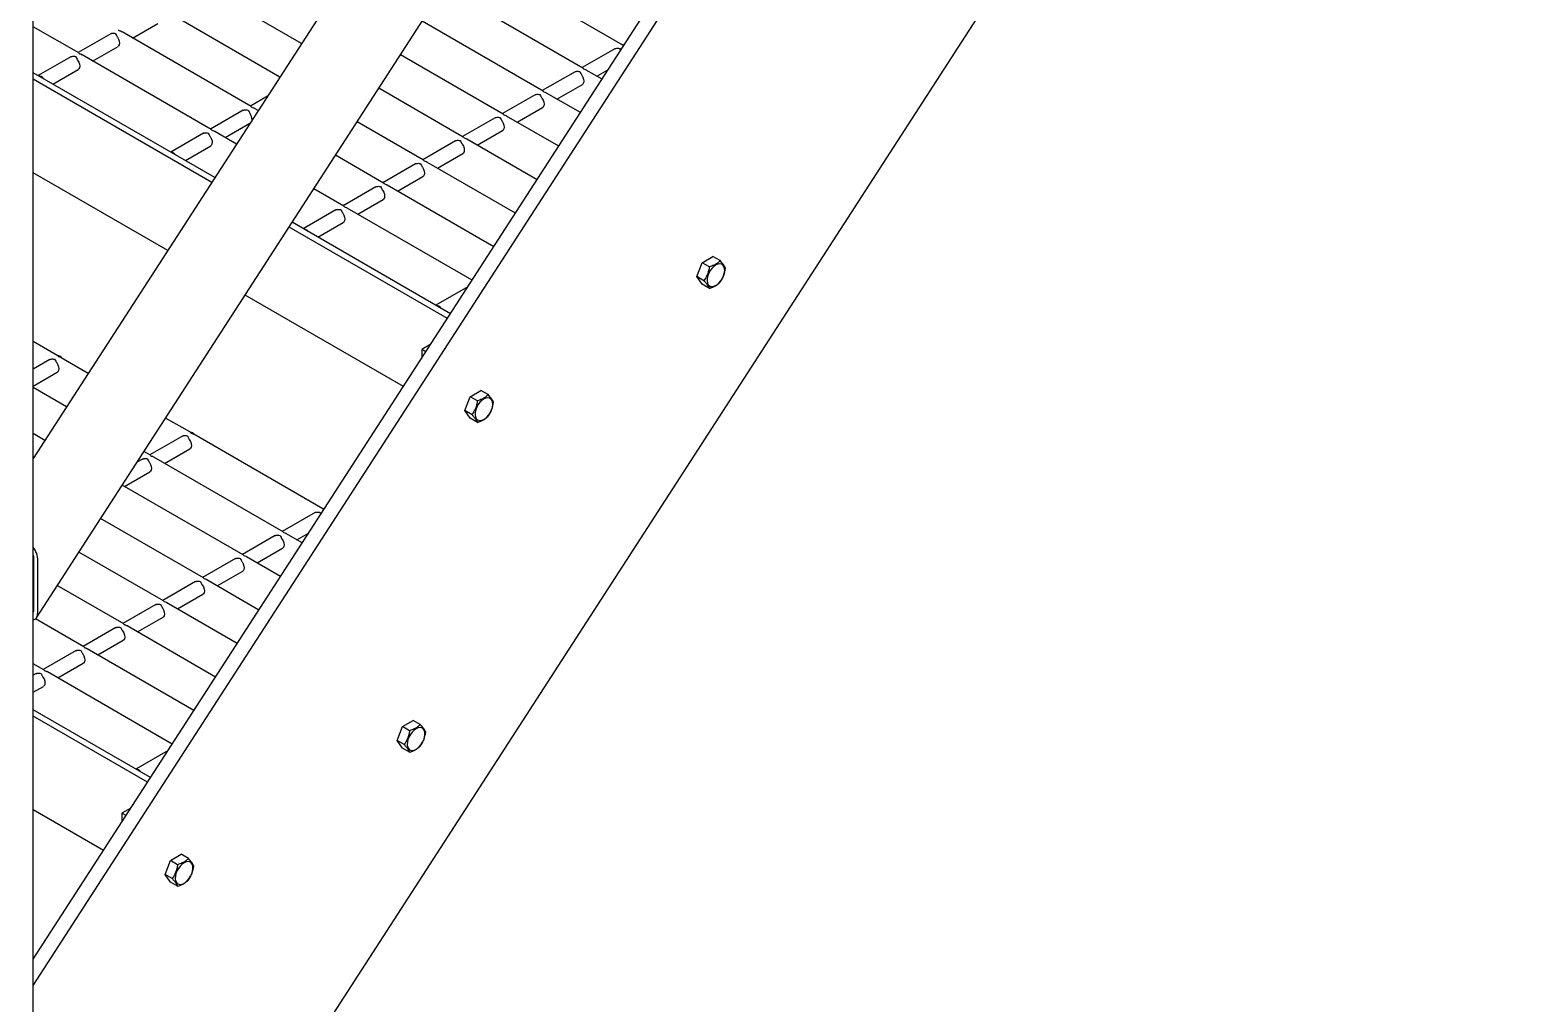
# Model space of a CAD drawing. Header units: millimetres. Extents: x 1293 to 41893, y 1011 to 26911.
# Drawn here: x 35382 to 36194, y 8177 to 8704 of the extents above; entities that cross this region are included whole.
import ezdxf

# ---------------------------------------------------------------- set-up
doc = ezdxf.new("R2010")
doc.units = ezdxf.units.MM
doc.header["$LTSCALE"] = 50
doc.layers.add('CAPA_1', color=7, linetype='Continuous')
doc.layers.add('PASILLOS', color=2, linetype='Continuous')
doc.dimstyles.new('SLDDIMSTYLE3', dxfattribs={"dimtxt": 0.18, "dimasz": 30.769231, "dimexe": 0, "dimexo": 0.0625, "dimgap": 0, "dimtad": 0, "dimtih": 1, "dimtoh": 1, "dimdec": 0, "dimrnd": 1e-09, "dimzin": 0, "dimdsep": 46, "dimtxsty": 'Standard', "dimblk1": 'DOT', "dimblk2": 'DOT', "dimsah": 1, "dimcen": 0.09, "dimadec": 0, "dimazin": 0, "dimtfac": 30.769231, "dimtdec": 0, "dimtofl": 0, "dimtmove": 0, "dimatfit": 3, "dimldrblk": 'DOT', "dimfxl": 1, "dimfrac": 2, "dimtolj": 1, "dimtzin": 0, "dimarcsym": 0})

# ---------------------------------------------------------------- blocks, each defined once
blk = doc.blocks.new('_Dot')
at = {"color": 0, "linetype": 'ByBlock', "lineweight": -2}
blk.add_line((-0.5, 0), (-1, 0), dxfattribs=at)
at = {"color": 0, "linetype": 'ByBlock', "const_width": 0.5}
blk.add_lwpolyline([(-0.25, 0, 1), (0.25, 0, 1)], format="xyb", close=True, dxfattribs=at)

msp = doc.modelspace()

# ---------------------------------------------------------------- linework, layer by layer
at = {"layer": 'PASILLOS', "linetype": 'Continuous', "lineweight": 25}
for p, q in [((37175.4683848, 10690.8903859), (35279.9773712, 7759.9893105)), ((36145.2441293, 9649.9172543), (35383.2922084, 8471.7498621)), ((35385.0216732, 8385.4548443), (36170.5937355, 9600.1448564)), ((35383.2922084, 8200.5217833), (36146.9735941, 9381.3633587)), ((35383.2922084, 8186.2193557), (36137.7133561, 9352.7422974)), ((35383.2922084, 7937.1577537), (35383.2922084, 8881.9106983)), ((35702.7670696, 8695.7407718), (35632.7978014, 8736.1331706)), ((35528.6569697, 8696.5199782), (35474.5755881, 8727.7404952)), ((35681.1720285, 8683.27422), (35611.2027603, 8723.6666187)), ((35516.9156592, 8678.3649887), (35452.980547, 8715.2739433)), ((35407.917684, 8691.4219729), (35383.2922084, 8705.6379574)), ((35501.3547741, 8662.4149927), (35431.3855059, 8702.8073915)), ((35437.0677679, 8699.5270914), (35450.8323767, 8707.4732309)), ((35659.5769874, 8670.8076681), (35594.0363003, 8708.6435014)), ((35425.2689081, 8701.8809419), (35407.5345817, 8691.6431332)), ((35415.4727268, 8687.0605396), (35429.2373356, 8695.0066791)), ((35425.2689081, 8701.8809419), (35425.5693238, 8702.0083635)), ((35403.673867, 8689.41439), (35385.9395406, 8679.1765813)), ((35403.673867, 8689.41439), (35403.9742827, 8689.5418116)), ((35479.759733, 8649.9484409), (35409.7904648, 8690.3408396)), ((35637.9819463, 8658.3411162), (35582.2949898, 8690.488512)), ((35698.5232526, 8693.733189), (35680.7889262, 8683.4953802)), ((35698.5232526, 8693.733189), (35698.8236684, 8693.8606105)), ((35481.6917279, 8623.9000202), (35383.2922084, 8680.7048537)), ((35393.8776857, 8674.5939877), (35407.6422945, 8682.5401272)), ((35676.9282115, 8681.2666371), (35659.1938851, 8671.0288284)), ((35676.9282115, 8681.2666371), (35677.2286273, 8681.3940587)), ((35691.6055963, 8677.2510495), (35683.0448093, 8682.1930866)), ((35688.7270713, 8678.9127866), (35695.0355312, 8682.5545829)), ((35480.039527, 8621.3453063), (35383.2922084, 8677.1963445)), ((35616.3869052, 8645.8745644), (35570.5536794, 8672.3335225)), ((35679.8642858, 8659.09606), (35661.4497682, 8669.7265348)), ((35667.1320302, 8666.4462347), (35680.896639, 8674.3923742)), ((35510.1820902, 8667.9532144), (35500.9716718, 8662.636153)), ((35655.3331704, 8668.8000852), (35637.598844, 8658.5622765)), ((35645.5369891, 8653.9796829), (35659.3015979, 8661.9258224)), ((35655.3331704, 8668.8000852), (35655.6335862, 8668.9275068)), ((35497.1109571, 8660.4074098), (35479.3766307, 8650.1696011)), ((35487.3147758, 8645.5870075), (35500.7233147, 8653.3275922)), ((35497.1109571, 8660.4074098), (35497.4113728, 8660.5348314)), ((35505.1743488, 8660.2099992), (35503.2275549, 8661.3338594)), ((35594.7918641, 8633.4080125), (35558.8123689, 8654.178533)), ((35633.7381293, 8656.3335334), (35616.0038029, 8646.0957246)), ((35633.7381293, 8656.3335334), (35634.0385451, 8656.4609549)), ((35668.1229754, 8640.9410706), (35639.8547271, 8657.2599829)), ((35475.515916, 8647.940858), (35457.7815896, 8637.7030492)), ((35475.515916, 8647.940858), (35475.8163317, 8648.0682795)), ((35493.4330383, 8642.0550097), (35481.6325138, 8648.8673075)), ((35623.941948, 8641.513131), (35637.7065568, 8649.4592705)), ((35465.7197347, 8633.1204556), (35479.4843435, 8641.0665951)), ((35612.1430883, 8643.8669815), (35594.4087618, 8633.6291728)), ((35612.1430883, 8643.8669815), (35612.443504, 8643.994403)), ((35656.3816649, 8622.7860811), (35618.259686, 8644.793431)), ((35573.196823, 8620.9414606), (35547.0710585, 8636.0235435)), ((35590.5480472, 8631.4004296), (35572.8137207, 8621.1626209)), ((35590.5480472, 8631.4004296), (35590.8484629, 8631.5278512)), ((35644.6403544, 8604.6310916), (35596.6646449, 8632.3268792)), ((35602.3469069, 8629.0465791), (35616.1115157, 8636.9927186)), ((35456.175271, 8584.4452244), (35383.2922084, 8626.5197208)), ((35580.7518658, 8616.5800273), (35594.5164746, 8624.5261668)), ((35551.6017819, 8608.4749088), (35535.329748, 8617.868554)), ((35568.9530061, 8618.9338778), (35551.2186796, 8608.696069)), ((35568.9530061, 8618.9338778), (35569.2534218, 8619.0612993)), ((35632.899044, 8586.4761021), (35575.0696038, 8619.8603273)), ((35547.357965, 8606.4673259), (35529.6236385, 8596.2295172)), ((35547.357965, 8606.4673259), (35547.6583807, 8606.5947474)), ((35621.1577335, 8568.3211126), (35553.4745627, 8607.3937754)), ((35559.1568247, 8604.1134754), (35572.9214335, 8612.0596149)), ((35607.7642222, 8547.6114092), (35521.9362367, 8597.1588506)), ((35609.4164231, 8550.1661231), (35523.5884376, 8599.7135645)), ((35537.5617836, 8591.6469235), (35551.3263924, 8599.593063)), ((35745.8599193, 8577.8000066), (35751.6927668, 8581.1672377)), ((35755.5814634, 8578.9223409), (35751.6927668, 8581.1672377)), ((35742.9434956, 8570.2832276), (35745.8599193, 8577.8000066)), ((35749.748616, 8575.5551098), (35745.8599193, 8577.8000066)), ((35618.8902009, 8564.8149426), (35601.4656875, 8554.7559851)), ((35746.8321923, 8568.0383308), (35742.9434956, 8570.2832276)), ((35745.8599193, 8566.1336797), (35742.9434956, 8570.2832276)), ((35749.748616, 8563.8887829), (35745.8599193, 8566.1336797)), ((35583.8999662, 8510.7113273), (35498.0719807, 8560.2587687)), ((35609.4038326, 8550.1733914), (35609.4314254, 8550.1893204)), ((35396.5804056, 8527.4184064), (35383.2922084, 8535.0895193)), ((35598.6978785, 8533.6715454), (35593.8669249, 8530.8826953)), ((35392.3365886, 8525.4108235), (35383.2922084, 8520.189614)), ((35392.3365886, 8525.4108235), (35392.6370043, 8525.5382451)), ((35413.1196453, 8517.8705065), (35398.4531864, 8526.3372731)), ((35593.8669249, 8530.8826953), (35593.8669249, 8526.1227272)), ((35596.1155245, 8529.5846064), (35593.8669249, 8530.8826953)), ((35383.2922084, 8511.0244267), (35396.305016, 8518.5365607)), ((35401.3783349, 8499.715517), (35383.2922084, 8510.1564156)), ((35620.1363336, 8505.2213254), (35625.9691811, 8508.5885566)), ((35629.8578777, 8506.3436598), (35625.9691811, 8508.5885566)), ((35617.2199099, 8497.7045464), (35620.1363336, 8505.2213254)), ((35624.0250303, 8502.9764286), (35620.1363336, 8505.2213254)), ((35468.4224545, 8485.9448743), (35455.016355, 8493.6840508)), ((35621.1086066, 8495.4596496), (35617.2199099, 8497.7045464)), ((35620.1363336, 8493.5549986), (35617.2199099, 8497.7045464)), ((35624.0250303, 8491.3101018), (35620.1363336, 8493.5549986)), ((35389.6370244, 8481.5605275), (35383.2922084, 8485.2233118)), ((35464.1786375, 8483.9372914), (35446.4443111, 8473.6994827)), ((35464.1786375, 8483.9372914), (35464.4790533, 8484.064713)), ((35540.2645035, 8444.4713422), (35470.2952353, 8484.863741)), ((35446.8274134, 8473.4783224), (35443.2750446, 8475.5290613)), ((35454.3824562, 8469.1168891), (35468.147065, 8477.0630286)), ((35442.5835964, 8471.4707396), (35439.4986736, 8469.6898515)), ((35442.5835964, 8471.4707396), (35442.8840122, 8471.5981611)), ((35518.6694624, 8432.0047904), (35448.7001942, 8472.3971891)), ((35432.7874151, 8456.6503372), (35446.5520239, 8464.5964767)), ((35497.0744213, 8419.5382385), (35431.5337341, 8457.3740718)), ((35536.0206865, 8442.4637593), (35518.2863601, 8432.2259506)), ((35536.0206865, 8442.4637593), (35536.3211022, 8442.5911809)), ((35475.4793802, 8407.0716866), (35419.7924237, 8439.2190823)), ((35514.4256454, 8429.9972075), (35496.691319, 8419.7593987)), ((35514.4256454, 8429.9972075), (35514.7260611, 8430.124629)), ((35529.1030301, 8425.9816199), (35520.5422432, 8430.923657)), ((35526.2245052, 8427.643357), (35532.532965, 8431.2851533)), ((35453.8843391, 8394.6051348), (35408.0511132, 8421.0640929)), ((35492.8306043, 8417.5306556), (35493.13102, 8417.6580772)), ((35517.3617197, 8407.8266304), (35498.9472021, 8418.4571052)), ((35504.6294641, 8415.1768051), (35518.3940729, 8423.1229446)), ((35383.6619928, 8390.001056), (35383.6619928, 8417.616868)), ((35385.8172543, 8388.75685), (35385.8172543, 8416.372662)), ((35492.8306043, 8417.5306556), (35475.0962779, 8407.2928469)), ((35483.034423, 8402.7102533), (35496.7990318, 8410.6563928)), ((35432.289298, 8382.1385829), (35396.3098028, 8402.9091034)), ((35471.2355632, 8405.0641037), (35453.5012368, 8394.826295)), ((35471.2355632, 8405.0641037), (35471.5359789, 8405.1915253)), ((35505.6204092, 8389.6716409), (35477.352161, 8405.9905533)), ((35493.8790988, 8371.5166515), (35455.7571199, 8393.5240014)), ((35461.4393819, 8390.2437014), (35475.2039907, 8398.1898409)), ((35449.6405221, 8392.5975519), (35431.9061957, 8382.3597431)), ((35439.8443408, 8377.7771495), (35453.6089496, 8385.723289)), ((35449.6405221, 8392.5975519), (35449.9409378, 8392.7249734)), ((35410.6942569, 8369.672031), (35384.4667067, 8384.8128735)), ((35428.045481, 8380.131), (35410.3111546, 8369.8931913)), ((35428.045481, 8380.131), (35428.3458967, 8380.2584216)), ((35482.1377883, 8353.361662), (35434.1620788, 8381.0574496)), ((35418.2492997, 8365.3105976), (35432.0139085, 8373.2567372)), ((35406.4504399, 8367.6644481), (35388.7161135, 8357.4266394)), ((35396.6542586, 8352.8440458), (35410.4188674, 8360.7901853)), ((35406.4504399, 8367.6644481), (35406.7508556, 8367.7918697)), ((35470.3964779, 8335.2066725), (35412.5670377, 8368.5908977)), ((35389.0992158, 8357.2054792), (35383.2922084, 8360.5577932)), ((35384.8553988, 8355.1978963), (35383.2922084, 8354.2954857)), ((35384.8553988, 8355.1978963), (35385.1558145, 8355.3253178)), ((35458.6551674, 8317.051683), (35390.9719966, 8356.1243458)), ((35383.2922084, 8345.1302984), (35388.8238263, 8348.3236334)), ((35446.913857, 8298.8966935), (35383.2922084, 8335.6246894)), ((35445.2616561, 8296.3419796), (35383.2922084, 8332.1161803)), ((35583.3573532, 8326.530577), (35589.1902006, 8329.8978081)), ((35593.0788973, 8327.6529113), (35589.1902006, 8329.8978081)), ((35580.4409295, 8319.013798), (35583.3573532, 8326.530577)), ((35587.2460499, 8324.2856802), (35583.3573532, 8326.530577)), ((35456.3876348, 8313.545513), (35438.9631214, 8303.4865555)), ((35584.3296261, 8316.7689012), (35580.4409295, 8319.013798)), ((35583.3573532, 8314.8642501), (35580.4409295, 8319.013798)), ((35587.2460499, 8312.6193533), (35583.3573532, 8314.8642501)), ((35446.9012665, 8298.9039618), (35446.9288593, 8298.9198908)), ((35421.3974001, 8259.4418977), (35383.2922084, 8281.4395566)), ((35436.1953123, 8282.4021157), (35431.3643588, 8279.6132656)), ((35433.6129584, 8278.3151767), (35431.3643588, 8279.6132656)), ((35431.3643588, 8279.6132656), (35431.3643588, 8274.8532976)), ((35457.6337675, 8253.9518958), (35463.4666149, 8257.319127)), ((35467.3553116, 8255.0742302), (35463.4666149, 8257.319127)), ((35454.7173438, 8246.4351168), (35457.6337675, 8253.9518958)), ((35461.5224642, 8251.706999), (35457.6337675, 8253.9518958)), ((35458.6060404, 8244.19022), (35454.7173438, 8246.4351168)), ((35457.6337675, 8242.285569), (35454.7173438, 8246.4351168)), ((35461.5224642, 8240.0406722), (35457.6337675, 8242.285569))]:
    msp.add_line(p, q, dxfattribs=at)
at = {"layer": 'PASILLOS', "linetype": 'Continuous', "lineweight": 25, "flags": 128}
for points in [[(35428.9369199, 8700.0642917), (35429.545203, 8698.9904281), (35429.9318019, 8697.8636971), (35430.0593255, 8696.7930732), (35429.9154403, 8695.8821044), (35429.5140623, 8695.2188974), (35429.2373356, 8695.0066791)], [(35407.3418788, 8687.5977398), (35407.9501619, 8686.5238763), (35408.3367608, 8685.3971452), (35408.4642845, 8684.3265213), (35408.3203992, 8683.4155525), (35407.9190212, 8682.7523455), (35407.6422945, 8682.5401272)], [(35680.5962233, 8679.4499868), (35681.2045064, 8678.3761233), (35681.5911053, 8677.2493923), (35681.718629, 8676.1787684), (35681.5747437, 8675.2677996), (35681.1733657, 8674.6045926), (35680.896639, 8674.3923742)], [(35659.0011822, 8666.983435), (35659.6094654, 8665.9095714), (35659.9960642, 8664.7828404), (35660.1235879, 8663.7122165), (35659.9797026, 8662.8012477), (35659.5783246, 8662.1380407), (35659.3015979, 8661.9258224)], [(35637.4061411, 8654.5168831), (35638.0144243, 8653.4430196), (35638.4010231, 8652.3162885), (35638.5285468, 8651.2456646), (35638.3846615, 8650.3346959), (35637.9832835, 8649.6714888), (35637.7065568, 8649.4592705)], [(35479.1839277, 8646.1242077), (35479.7922109, 8645.0503442), (35480.1788097, 8643.9236132), (35480.3063334, 8642.8529892), (35480.1624482, 8641.9420205), (35479.7610702, 8641.2788134), (35479.4843435, 8641.0665951)], [(35615.8111, 8642.0503312), (35616.4193832, 8640.9764677), (35616.805982, 8639.8497367), (35616.9335057, 8638.7791128), (35616.7896204, 8637.868144), (35616.3882424, 8637.204937), (35616.1115157, 8636.9927186)], [(35594.2160589, 8629.5837794), (35594.8243421, 8628.5099158), (35595.2109409, 8627.3831848), (35595.3384646, 8626.3125609), (35595.1945793, 8625.4015921), (35594.7932014, 8624.7383851), (35594.5164746, 8624.5261668)], [(35572.6210178, 8617.1172275), (35573.229301, 8616.043364), (35573.6158998, 8614.9166329), (35573.7434235, 8613.846009), (35573.5995382, 8612.9350403), (35573.1981603, 8612.2718332), (35572.9214335, 8612.0596149)], [(35551.0259767, 8604.6506756), (35551.6342599, 8603.5768121), (35552.0208587, 8602.4500811), (35552.1483824, 8601.3794572), (35552.0044971, 8600.4684884), (35551.6031192, 8599.8052814), (35551.3263924, 8599.593063)], [(35753.2664711, 8576.590992), (35752.1615587, 8575.8040069), (35751.1162124, 8574.7611829), (35750.1867871, 8573.518739), (35749.4233884, 8572.1436555), (35748.8671712, 8570.7100636), (35748.5481215, 8569.2952487), (35748.4834392, 8567.9754837), (35748.6766114, 8566.8219175), (35749.1172241, 8565.8967392), (35749.7815238, 8565.2498253), (35750.6336979, 8564.9160512), (35751.6278055, 8564.9134108), (35752.7102539, 8565.2420463), (35753.8226882, 8565.8842409), (35754.9051367, 8566.8053738), (35755.8992443, 8567.9557865), (35756.7514184, 8569.2734598), (35757.4157181, 8570.6873578), (35757.8563308, 8572.1212567), (35758.049503, 8573.4978547), (35757.9848207, 8574.7429392), (35757.6657709, 8575.7893871), (35757.1095538, 8576.5807844), (35756.3461551, 8577.0744664), (35755.4167298, 8577.2438188), (35754.3713835, 8577.0797116), (35753.2664711, 8576.590992)], [(35396.0046003, 8523.5941733), (35396.6128835, 8522.5203097), (35396.9994823, 8521.3935787), (35397.127006, 8520.3229548), (35396.9831207, 8519.411986), (35396.5817428, 8518.748779), (35396.305016, 8518.5365607)], [(35627.5428854, 8504.0123109), (35626.437973, 8503.2253258), (35625.3926267, 8502.1825018), (35624.4632014, 8500.9400578), (35623.6998027, 8499.5649744), (35623.1435855, 8498.1313825), (35622.8245358, 8496.7165675), (35622.7598535, 8495.3968025), (35622.9530257, 8494.2432363), (35623.3936384, 8493.318058), (35624.0579381, 8492.6711442), (35624.9101122, 8492.3373701), (35625.9042198, 8492.3347296), (35626.9866683, 8492.6633652), (35628.0991025, 8493.3055598), (35629.181551, 8494.2266927), (35630.1756586, 8495.3771053), (35631.0278327, 8496.6947787), (35631.6921324, 8498.1086766), (35632.1327451, 8499.5425756), (35632.3259173, 8500.9191736), (35632.261235, 8502.164258), (35631.9421852, 8503.210706), (35631.3859681, 8504.0021032), (35630.6225694, 8504.4957853), (35629.6931441, 8504.6651376), (35628.6477978, 8504.5010305), (35627.5428854, 8504.0123109)], [(35467.8466493, 8482.1206412), (35468.4549325, 8481.0467776), (35468.8415313, 8479.9200466), (35468.969055, 8478.8494227), (35468.8251697, 8477.9384539), (35468.4237917, 8477.2752469), (35468.147065, 8477.0630286)], [(35446.2516082, 8469.6540893), (35446.8598914, 8468.5802258), (35447.2464902, 8467.4534947), (35447.3740139, 8466.3828708), (35447.2301286, 8465.4719021), (35446.8287506, 8464.808695), (35446.5520239, 8464.5964767)], [(35518.0936572, 8428.1805572), (35518.7019403, 8427.1066937), (35519.0885392, 8425.9799627), (35519.2160628, 8424.9093388), (35519.0721776, 8423.99837), (35518.6707996, 8423.335163), (35518.3940729, 8423.1229446)], [(35496.4986161, 8415.7140054), (35497.1068992, 8414.6401418), (35497.4934981, 8413.5134108), (35497.6210217, 8412.4427869), (35497.4771365, 8411.5318181), (35497.0757585, 8410.8686111), (35496.7990318, 8410.6563928)], [(35474.903575, 8403.2474535), (35475.5118581, 8402.1735899), (35475.898457, 8401.0468589), (35476.0259807, 8399.976235), (35475.8820954, 8399.0652662), (35475.4807174, 8398.4020592), (35475.2039907, 8398.1898409)], [(35453.3085339, 8390.7809016), (35453.916817, 8389.7070381), (35454.3034159, 8388.5803071), (35454.4309396, 8387.5096831), (35454.2870543, 8386.5987144), (35453.8856763, 8385.9355073), (35453.6089496, 8385.723289)], [(35431.7134928, 8378.3143498), (35432.3217759, 8377.2404862), (35432.7083748, 8376.1137552), (35432.8358985, 8375.0431313), (35432.6920132, 8374.1321625), (35432.2906352, 8373.4689555), (35432.0139085, 8373.2567372)], [(35410.1184517, 8365.8477979), (35410.7267348, 8364.7739343), (35411.1133337, 8363.6472033), (35411.2408574, 8362.5765794), (35411.0969721, 8361.6656106), (35410.6955941, 8361.0024036), (35410.4188674, 8360.7901853)], [(35388.5234106, 8353.381246), (35389.1316937, 8352.3073825), (35389.5182926, 8351.1806515), (35389.6458163, 8350.1100275), (35389.501931, 8349.1990588), (35389.100553, 8348.5358517), (35388.8238263, 8348.3236334)], [(35590.763905, 8325.3215624), (35589.6589926, 8324.5345773), (35588.6136463, 8323.4917533), (35587.684221, 8322.2493094), (35586.9208223, 8320.8742259), (35586.3646051, 8319.440634), (35586.0455554, 8318.0258191), (35585.9808731, 8316.7060541), (35586.1740453, 8315.5524879), (35586.614658, 8314.6273095), (35587.2789577, 8313.9803957), (35588.1311318, 8313.6466216), (35589.1252393, 8313.6439812), (35590.2076878, 8313.9726167), (35591.3201221, 8314.6148113), (35592.4025706, 8315.5359442), (35593.3966782, 8316.6863569), (35594.2488523, 8318.0040302), (35594.913152, 8319.4179282), (35595.3537647, 8320.8518271), (35595.5469369, 8322.2284251), (35595.4822546, 8323.4735096), (35595.1632048, 8324.5199575), (35594.6069877, 8325.3113547), (35593.8435889, 8325.8050368), (35592.9141637, 8325.9743892), (35591.8688174, 8325.810282), (35590.763905, 8325.3215624)], [(35465.0403193, 8252.7428812), (35463.9354069, 8251.9558962), (35462.8900606, 8250.9130722), (35461.9606353, 8249.6706282), (35461.1972366, 8248.2955448), (35460.6410194, 8246.8619529), (35460.3219697, 8245.4471379), (35460.2572874, 8244.1273729), (35460.4504596, 8242.9738067), (35460.8910723, 8242.0486284), (35461.555372, 8241.4017146), (35462.4075461, 8241.0679405), (35463.4016536, 8241.0653), (35464.4841021, 8241.3939355), (35465.5965364, 8242.0361302), (35466.6789849, 8242.9572631), (35467.6730925, 8244.1076757), (35468.5252666, 8245.4253491), (35469.1895663, 8246.839247), (35469.630179, 8248.2731459), (35469.8233512, 8249.649744), (35469.7586689, 8250.8948284), (35469.4396191, 8251.9412764), (35468.883402, 8252.7326736), (35468.1200032, 8253.2263557), (35467.190578, 8253.395708), (35466.1452317, 8253.2316009), (35465.0403193, 8252.7428812)]]:
    msp.add_lwpolyline(points, dxfattribs=at)
at = {"layer": 'PASILLOS', "linetype": 'Continuous', "lineweight": 25}
for centre, radius, start, end in [((35702.5900536, 8693.628026), 2.2342213, 65.6027775526, 90.845958082), ((35385.7792897, 8675.4552653), 3.6366978, 35.2646626077, 84.7407139249), ((35496.3067766, 8655.2379049), 5.5894667, 358.9953666041, 36.8593229695), ((35457.6213387, 8633.9817332), 3.6366978, 35.2646626078, 84.7407139248), ((35529.4633876, 8592.5082012), 3.6366978, 35.2646626077, 84.7407139247), ((35601.3054366, 8551.0346691), 3.6366978, 35.2646626077, 84.7407139247), ((35396.0370524, 8523.9182507), 3.6366978, 35.2646626077, 84.7407139249), ((35467.8791013, 8482.4447186), 3.6366978, 35.2646626077, 84.7407139254), ((35540.0874875, 8442.3585964), 2.2342213, 65.6027775525, 90.8459580822), ((35438.8028705, 8299.7652395), 3.6366978, 35.2646626078, 84.7407139249)]:
    msp.add_arc(centre, radius, start, end, dxfattribs=at)
for centre, major_axis, start_param, end_param in [((35381.5067314, 8418.861074), (-2.2087817, 6.8550382), 4.1743929021, 5.3181106425), ((35381.5067314, 8418.861074), (-1.1043908, 3.4275191), 4.1743929021, 4.7688956248), ((35381.5067314, 8391.2452619), (-1.1043908, 3.4275191), 3.557073085, 4.1743929021), ((35381.5067314, 8391.2452619), (-2.2087817, 6.8550382), 3.0306751617, 4.1743929021)]:
    msp.add_ellipse(centre, major_axis=major_axis, ratio=0.5399833694, start_param=start_param, end_param=end_param, dxfattribs=at)
for points, knots in [([(35425.5693238, 8702.0083635), (35425.6659464, 8702.0326006), (35425.9828219, 8702.1120865), (35426.7569626, 8702.1676223), (35427.4470005, 8702.0891947), (35427.8104644, 8702.0093309), (35427.8143879, 8702.0084688)], [0, 0, 0, 0, 0.1723614537, 0.5652622384, 0.9953071929, 1, 1, 1, 1]), ([(35430.0594519, 8703.3045167), (35430.0579536, 8703.3067798), (35429.8836037, 8703.5701407), (35429.6945874, 8703.7213734), (35429.5071954, 8703.8713064)], [0, 0, 0, 0, 0.0085933525, 1, 1, 1, 1]), ([(35431.3680594, 8702.7822753), (35431.2915351, 8702.8364891), (35430.9027116, 8703.1119521), (35430.426764, 8703.2231144), (35430.0633745, 8703.3036474), (35430.0594519, 8703.3045167)], [0, 0, 0, 0, 0.1951000566, 0.9913114514, 1, 1, 1, 1]), ([(35427.8143879, 8702.0084688), (35427.8158864, 8702.0062009), (35428.0034721, 8701.7223159), (35428.2826856, 8701.1944427), (35428.6712026, 8700.4687552), (35428.8711072, 8700.164469), (35428.9369199, 8700.0642917)], [0, 0, 0, 0, 0.00469712726, 0.58797300745, 0.86435219951, 1, 1, 1, 1]), ([(35698.8236684, 8693.8606105), (35698.920291, 8693.8848476), (35699.2371664, 8693.9643336), (35700.0113071, 8694.0198693), (35700.701345, 8693.9414418), (35701.0648089, 8693.8615779), (35701.0687324, 8693.8607158)], [0, 0, 0, 0, 0.1723614537, 0.5652622384, 0.9953071929, 1, 1, 1, 1]), ([(35703.3137964, 8695.1567637), (35703.3122982, 8695.1590269), (35703.1379482, 8695.4223878), (35702.9489319, 8695.5736204), (35702.7615399, 8695.7235535)], [0, 0, 0, 0, 0.0085933525, 1, 1, 1, 1]), ([(35403.9742827, 8689.5418116), (35404.0709053, 8689.5660487), (35404.3877808, 8689.6455347), (35405.1619215, 8689.7010704), (35405.8519594, 8689.6226429), (35406.2154233, 8689.542779), (35406.2193468, 8689.5419169)], [0, 0, 0, 0, 0.1723614537, 0.5652622384, 0.9953071929, 1, 1, 1, 1]), ([(35406.2193468, 8689.5419169), (35406.2208453, 8689.5396491), (35406.408431, 8689.2557641), (35406.6876445, 8688.7278908), (35407.0761615, 8688.0022033), (35407.2760661, 8687.6979171), (35407.3418788, 8687.5977398)], [0, 0, 0, 0, 0.00469712726, 0.58797300745, 0.86435219951, 1, 1, 1, 1]), ([(35408.4644108, 8690.8379648), (35408.4629125, 8690.840228), (35408.2885626, 8691.1035889), (35408.0995463, 8691.2548215), (35407.9121543, 8691.4047546)], [0, 0, 0, 0, 0.0085933525, 1, 1, 1, 1]), ([(35409.7730183, 8690.3157234), (35409.696494, 8690.3699373), (35409.3076705, 8690.6454002), (35408.8317229, 8690.7565625), (35408.4683334, 8690.8370955), (35408.4644108, 8690.8379648)], [0, 0, 0, 0, 0.1951000566, 0.9913114514, 1, 1, 1, 1]), ([(35701.0687324, 8693.8607158), (35701.0702314, 8693.8584476), (35701.2578722, 8693.5745203), (35701.4279111, 8693.2297683), (35701.6648954, 8692.8086995), (35701.6659393, 8692.8068448)], [0, 0, 0, 0, 0.0079537704, 0.9956303189, 1, 1, 1, 1]), ([(35677.2286273, 8681.3940587), (35677.3252499, 8681.4182957), (35677.6421253, 8681.4977817), (35678.416266, 8681.5533174), (35679.1063039, 8681.4748899), (35679.4697678, 8681.3950261), (35679.4736913, 8681.394164)], [0, 0, 0, 0, 0.1723614537, 0.5652622384, 0.9953071929, 1, 1, 1, 1]), ([(35679.4736913, 8681.394164), (35679.4751898, 8681.3918961), (35679.6627755, 8681.1080111), (35679.941989, 8680.5801379), (35680.330506, 8679.8544503), (35680.5304106, 8679.5501641), (35680.5962233, 8679.4499868)], [0, 0, 0, 0, 0.0046971273, 0.5879730075, 0.8643521995, 1, 1, 1, 1]), ([(35681.7187553, 8682.6902119), (35681.7172571, 8682.692475), (35681.5429071, 8682.9558359), (35681.3538908, 8683.1070686), (35681.1664988, 8683.2570016)], [0, 0, 0, 0, 0.0085933525, 1, 1, 1, 1]), ([(35683.0273629, 8682.1679704), (35682.9508385, 8682.2221843), (35682.562015, 8682.4976473), (35682.0860674, 8682.6088095), (35681.7226779, 8682.6893425), (35681.7187553, 8682.6902119)], [0, 0, 0, 0, 0.1951000566, 0.9913114514, 1, 1, 1, 1]), ([(35660.1237142, 8670.22366), (35660.122216, 8670.2259231), (35659.947866, 8670.4892841), (35659.7588497, 8670.6405167), (35659.5714577, 8670.7904498)], [0, 0, 0, 0, 0.0085933525, 1, 1, 1, 1]), ([(35661.4323218, 8669.7014186), (35661.3557974, 8669.7556324), (35660.9669739, 8670.0310954), (35660.4910263, 8670.1422577), (35660.1276369, 8670.2227907), (35660.1237142, 8670.22366)], [0, 0, 0, 0, 0.19510005661, 0.99131145138, 1, 1, 1, 1]), ([(35501.9015009, 8661.8309846), (35501.9000026, 8661.8332478), (35501.7256526, 8662.0966087), (35501.5366363, 8662.2478413), (35501.3492443, 8662.3977744)], [0, 0, 0, 0, 0.0085933525, 1, 1, 1, 1]), ([(35503.2101084, 8661.3087432), (35503.133584, 8661.3629571), (35502.7447605, 8661.63842), (35502.2688129, 8661.7495823), (35501.9054235, 8661.8301153), (35501.9015009, 8661.8309846)], [0, 0, 0, 0, 0.1951000565, 0.9913114514, 1, 1, 1, 1]), ([(35655.6335862, 8668.9275068), (35655.7302088, 8668.9517439), (35656.0470842, 8669.0312298), (35656.8212249, 8669.0867656), (35657.5112628, 8669.008338), (35657.8747268, 8668.9284742), (35657.8786502, 8668.9276121)], [0, 0, 0, 0, 0.1723614537, 0.5652622384, 0.9953071929, 1, 1, 1, 1]), ([(35657.8786502, 8668.9276121), (35657.8801488, 8668.9253442), (35658.0677344, 8668.6414592), (35658.3469479, 8668.113586), (35658.7354649, 8667.3878985), (35658.9353695, 8667.0836123), (35659.0011822, 8666.983435)], [0, 0, 0, 0, 0.0046971273, 0.5879730075, 0.8643521995, 1, 1, 1, 1]), ([(35497.4113728, 8660.5348314), (35497.5079954, 8660.5590685), (35497.8248709, 8660.6385544), (35498.5990116, 8660.6940902), (35499.2890494, 8660.6156626), (35499.6525134, 8660.5357988), (35499.6564368, 8660.5349367)], [0, 0, 0, 0, 0.1723614537, 0.5652622384, 0.9953071929, 1, 1, 1, 1]), ([(35499.6564368, 8660.5349367), (35499.6579354, 8660.5326689), (35499.8455211, 8660.2487838), (35500.1247346, 8659.7209106), (35500.5132515, 8658.9952231), (35500.7131561, 8658.6909369), (35500.7789688, 8658.5907596)], [0, 0, 0, 0, 0.0046971273, 0.5879730074, 0.8643521995, 1, 1, 1, 1]), ([(35634.0385451, 8656.4609549), (35634.1351677, 8656.485192), (35634.4520431, 8656.564678), (35635.2261838, 8656.6202137), (35635.9162217, 8656.5417862), (35636.2796857, 8656.4619223), (35636.2836091, 8656.4610602)], [0, 0, 0, 0, 0.1723614537, 0.5652622384, 0.9953071929, 1, 1, 1, 1]), ([(35636.2836091, 8656.4610602), (35636.2851077, 8656.4587924), (35636.4726933, 8656.1749074), (35636.7519068, 8655.6470342), (35637.1404238, 8654.9213466), (35637.3403284, 8654.6170604), (35637.4061411, 8654.5168831)], [0, 0, 0, 0, 0.0046971273, 0.5879730075, 0.8643521995, 1, 1, 1, 1]), ([(35638.5286731, 8657.7571081), (35638.5271749, 8657.7593713), (35638.3528249, 8658.0227322), (35638.1638086, 8658.1739648), (35637.9764166, 8658.3238979)], [0, 0, 0, 0, 0.0085933525, 1, 1, 1, 1]), ([(35639.8372807, 8657.2348667), (35639.7607563, 8657.2890806), (35639.3719328, 8657.5645435), (35638.8959852, 8657.6757058), (35638.5325958, 8657.7562388), (35638.5286731, 8657.7571081)], [0, 0, 0, 0, 0.19510005661, 0.99131145138, 1, 1, 1, 1]), ([(35475.8163317, 8648.0682795), (35475.9129543, 8648.0925166), (35476.2298298, 8648.1720026), (35477.0039705, 8648.2275383), (35477.6940083, 8648.1491108), (35478.0574723, 8648.069247), (35478.0613957, 8648.0683849)], [0, 0, 0, 0, 0.1723614537, 0.5652622384, 0.9953071929, 1, 1, 1, 1]), ([(35478.0613957, 8648.0683849), (35478.0628943, 8648.066117), (35478.25048, 8647.782232), (35478.5296935, 8647.2543588), (35478.9182104, 8646.5286712), (35479.118115, 8646.224385), (35479.1839277, 8646.1242077)], [0, 0, 0, 0, 0.0046971273, 0.5879730074, 0.8643521995, 1, 1, 1, 1]), ([(35480.3064598, 8649.3644327), (35480.3049615, 8649.3666959), (35480.1306115, 8649.6300568), (35479.9415953, 8649.7812894), (35479.7542032, 8649.9312225)], [0, 0, 0, 0, 0.0085933525, 1, 1, 1, 1]), ([(35481.6150673, 8648.8421913), (35481.5385429, 8648.8964052), (35481.1497195, 8649.1718681), (35480.6737718, 8649.2830304), (35480.3103824, 8649.3635634), (35480.3064598, 8649.3644327)], [0, 0, 0, 0, 0.1951000565, 0.9913114514, 1, 1, 1, 1]), ([(35616.933632, 8645.2905563), (35616.9321338, 8645.2928194), (35616.7577838, 8645.5561803), (35616.5687675, 8645.707413), (35616.3813755, 8645.857346)], [0, 0, 0, 0, 0.0085933525, 1, 1, 1, 1]), ([(35618.2422396, 8644.7683148), (35618.1657152, 8644.8225287), (35617.7768917, 8645.0979917), (35617.3009441, 8645.2091539), (35616.9375547, 8645.2896869), (35616.933632, 8645.2905563)], [0, 0, 0, 0, 0.1951000566, 0.9913114514, 1, 1, 1, 1]), ([(35612.443504, 8643.994403), (35612.5401266, 8644.0186401), (35612.857002, 8644.0981261), (35613.6311427, 8644.1536618), (35614.3211806, 8644.0752343), (35614.6846446, 8643.9953705), (35614.688568, 8643.9945084)], [0, 0, 0, 0, 0.1723614537, 0.5652622384, 0.9953071929, 1, 1, 1, 1]), ([(35614.688568, 8643.9945084), (35614.6900666, 8643.9922405), (35614.8776522, 8643.7083555), (35615.1568657, 8643.1804823), (35615.5453827, 8642.4547947), (35615.7452873, 8642.1505085), (35615.8111, 8642.0503312)], [0, 0, 0, 0, 0.0046971273, 0.5879730075, 0.8643521995, 1, 1, 1, 1]), ([(35590.8484629, 8631.5278512), (35590.9450855, 8631.5520883), (35591.2619609, 8631.6315742), (35592.0361016, 8631.68711), (35592.7261395, 8631.6086824), (35593.0896035, 8631.5288186), (35593.0935269, 8631.5279565)], [0, 0, 0, 0, 0.1723614537, 0.5652622384, 0.9953071929, 1, 1, 1, 1]), ([(35593.0935269, 8631.5279565), (35593.0950255, 8631.5256886), (35593.2826112, 8631.2418036), (35593.5618246, 8630.7139304), (35593.9503416, 8629.9882429), (35594.1502462, 8629.6839567), (35594.2160589, 8629.5837794)], [0, 0, 0, 0, 0.0046971273, 0.5879730075, 0.8643521995, 1, 1, 1, 1]), ([(35595.3385909, 8632.8240044), (35595.3370927, 8632.8262675), (35595.1627427, 8633.0896285), (35594.9737264, 8633.2408611), (35594.7863344, 8633.3907942)], [0, 0, 0, 0, 0.0085933525, 1, 1, 1, 1]), ([(35596.6471985, 8632.301763), (35596.5706741, 8632.3559768), (35596.1818506, 8632.6314398), (35595.705903, 8632.7426021), (35595.3425136, 8632.8231351), (35595.3385909, 8632.8240044)], [0, 0, 0, 0, 0.1951000566, 0.9913114514, 1, 1, 1, 1]), ([(35573.7435498, 8620.3574525), (35573.7420516, 8620.3597157), (35573.5677016, 8620.6230766), (35573.3786853, 8620.7743092), (35573.1912933, 8620.9242423)], [0, 0, 0, 0, 0.0085933525, 1, 1, 1, 1]), ([(35569.2534218, 8619.0612993), (35569.3500444, 8619.0855364), (35569.6669198, 8619.1650224), (35570.4410605, 8619.2205581), (35571.1310984, 8619.1421306), (35571.4945624, 8619.0622667), (35571.4984858, 8619.0614046)], [0, 0, 0, 0, 0.1723614537, 0.5652622384, 0.9953071929, 1, 1, 1, 1]), ([(35571.4984858, 8619.0614046), (35571.4999844, 8619.0591368), (35571.6875701, 8618.7752518), (35571.9667836, 8618.2473786), (35572.3553005, 8617.521691), (35572.5552051, 8617.2174048), (35572.6210178, 8617.1172275)], [0, 0, 0, 0, 0.0046971273, 0.5879730075, 0.8643521995, 1, 1, 1, 1]), ([(35575.0521574, 8619.8352111), (35574.975633, 8619.889425), (35574.5868095, 8620.1648879), (35574.1108619, 8620.2760502), (35573.7474725, 8620.3565832), (35573.7435498, 8620.3574525)], [0, 0, 0, 0, 0.1951000566, 0.9913114514, 1, 1, 1, 1]), ([(35547.6583807, 8606.5947474), (35547.7550033, 8606.6189845), (35548.0718787, 8606.6984705), (35548.8460194, 8606.7540062), (35549.5360573, 8606.6755787), (35549.8995213, 8606.5957149), (35549.9034447, 8606.5948528)], [0, 0, 0, 0, 0.1723614537, 0.5652622384, 0.9953071929, 1, 1, 1, 1]), ([(35549.9034447, 8606.5948528), (35549.9049433, 8606.5925849), (35550.092529, 8606.3086999), (35550.3717425, 8605.7808267), (35550.7602594, 8605.0551391), (35550.960164, 8604.7508529), (35551.0259767, 8604.6506756)], [0, 0, 0, 0, 0.0046971273, 0.5879730075, 0.8643521995, 1, 1, 1, 1]), ([(35552.1485087, 8607.8909007), (35552.1470105, 8607.8931638), (35551.9726605, 8608.1565247), (35551.7836442, 8608.3077574), (35551.5962522, 8608.4576904)], [0, 0, 0, 0, 0.0085933525, 1, 1, 1, 1]), ([(35553.4571163, 8607.3686592), (35553.3805919, 8607.4228731), (35552.9917684, 8607.6983361), (35552.5158208, 8607.8094983), (35552.1524314, 8607.8900313), (35552.1485087, 8607.8909007)], [0, 0, 0, 0, 0.19510005661, 0.99131145138, 1, 1, 1, 1]), ([(35749.748616, 8575.5551098), (35749.6249471, 8574.8284504), (35749.3749276, 8573.3593745), (35748.5274249, 8570.7173809), (35747.4886132, 8569.0757015), (35746.8321923, 8568.0383308)], [0, 0, 0, 0, 0.2648633469, 0.5354700776, 1, 1, 1, 1]), ([(35755.5814634, 8578.9223409), (35755.3992899, 8578.7384666), (35754.8716209, 8578.2058713), (35753.8246355, 8577.3739488), (35752.1018065, 8576.3772103), (35750.6190956, 8575.8592168), (35749.748616, 8575.5551098)], [0, 0, 0, 0, 0.1315464599, 0.3810267709, 0.6366091688, 1, 1, 1, 1]), ([(35758.4978872, 8574.7727931), (35758.3742182, 8575.0580832), (35758.1241987, 8575.6348497), (35757.2766961, 8576.9633538), (35756.2378844, 8578.16379), (35755.5814634, 8578.9223409)], [0, 0, 0, 0, 0.2648633469, 0.5354700776, 1, 1, 1, 1]), ([(35755.5814634, 8567.2560141), (35755.9637419, 8567.8333814), (35756.7365882, 8569.0006358), (35757.8742268, 8571.4751375), (35758.256396, 8573.4958885), (35758.4978872, 8574.7727931)], [0, 0, 0, 0, 0.2648633469, 0.5354700776, 1, 1, 1, 1]), ([(35746.8321923, 8568.0383308), (35747.2144707, 8567.6037486), (35747.987317, 8566.7251605), (35749.1249556, 8565.2291646), (35749.5071248, 8564.4078), (35749.748616, 8563.8887829)], [0, 0, 0, 0, 0.2648633469, 0.5354700776, 1, 1, 1, 1]), ([(35749.748616, 8563.8887829), (35750.6191104, 8564.1928837), (35752.0864962, 8564.705504), (35753.8128906, 8565.6995128), (35754.8627497, 8566.5305951), (35755.3992921, 8567.0721432), (35755.5814634, 8567.2560141)], [0, 0, 0, 0, 0.3633893563, 0.612562675, 0.868454074, 1, 1, 1, 1]), ([(35392.6370043, 8525.5382451), (35392.7336269, 8525.5624822), (35393.0505024, 8525.6419681), (35393.824643, 8525.6975039), (35394.5146809, 8525.6190763), (35394.8781449, 8525.5392125), (35394.8820683, 8525.5383504)], [0, 0, 0, 0, 0.17236145373, 0.56526223844, 0.99530719289, 1, 1, 1, 1]), ([(35394.8820683, 8525.5383504), (35394.8835669, 8525.5360825), (35395.0711526, 8525.2521975), (35395.3503661, 8524.7243243), (35395.738883, 8523.9986367), (35395.9387876, 8523.6943506), (35396.0046003, 8523.5941733)], [0, 0, 0, 0, 0.0046971273, 0.5879730075, 0.8643521995, 1, 1, 1, 1]), ([(35397.1271324, 8526.8343983), (35397.1256341, 8526.8366614), (35396.9512841, 8527.1000223), (35396.7622678, 8527.251255), (35396.5748758, 8527.401188)], [0, 0, 0, 0, 0.0085933525, 1, 1, 1, 1]), ([(35398.4357399, 8526.3121568), (35398.3592155, 8526.3663707), (35397.970392, 8526.6418337), (35397.4944444, 8526.7529959), (35397.131055, 8526.833529), (35397.1271324, 8526.8343983)], [0, 0, 0, 0, 0.1951000566, 0.99131145138, 1, 1, 1, 1]), ([(35624.0250303, 8502.9764286), (35623.9013614, 8502.2497692), (35623.6513419, 8500.7806933), (35622.8038392, 8498.1386997), (35621.7650275, 8496.4970203), (35621.1086066, 8495.4596496)], [0, 0, 0, 0, 0.2648633469, 0.5354700776, 1, 1, 1, 1]), ([(35629.8578777, 8506.3436598), (35629.6757042, 8506.1597855), (35629.1480352, 8505.6271901), (35628.1010498, 8504.7952676), (35626.3782208, 8503.7985291), (35624.8955099, 8503.2805356), (35624.0250303, 8502.9764286)], [0, 0, 0, 0, 0.1315464599, 0.3810267709, 0.6366091688, 1, 1, 1, 1]), ([(35632.7743015, 8502.1941119), (35632.6506325, 8502.4794021), (35632.400613, 8503.0561686), (35631.5531104, 8504.3846726), (35630.5142987, 8505.5851089), (35629.8578777, 8506.3436598)], [0, 0, 0, 0, 0.2648633469, 0.5354700776, 1, 1, 1, 1]), ([(35629.8578777, 8494.6773329), (35630.2401562, 8495.2547002), (35631.0130025, 8496.4219546), (35632.1506411, 8498.8964563), (35632.5328103, 8500.9172074), (35632.7743015, 8502.1941119)], [0, 0, 0, 0, 0.2648633469, 0.5354700776, 1, 1, 1, 1]), ([(35621.1086066, 8495.4596496), (35621.490885, 8495.0250674), (35622.2637313, 8494.1464794), (35623.4013699, 8492.6504835), (35623.7835391, 8491.8291188), (35624.0250303, 8491.3101018)], [0, 0, 0, 0, 0.2648633469, 0.5354700776, 1, 1, 1, 1]), ([(35624.0250303, 8491.3101018), (35624.8955247, 8491.6142025), (35626.3629105, 8492.1268229), (35628.0893049, 8493.1208317), (35629.139164, 8493.9519139), (35629.6757064, 8494.493462), (35629.8578777, 8494.6773329)], [0, 0, 0, 0, 0.36338935629, 0.61256267501, 0.86845407398, 1, 1, 1, 1]), ([(35464.4790533, 8484.064713), (35464.5756759, 8484.0889501), (35464.8925513, 8484.168436), (35465.666692, 8484.2239718), (35466.3567299, 8484.1455442), (35466.7201939, 8484.0656804), (35466.7241173, 8484.0648183)], [0, 0, 0, 0, 0.1723614537, 0.5652622384, 0.9953071929, 1, 1, 1, 1]), ([(35466.7241173, 8484.0648183), (35466.7256159, 8484.0625505), (35466.9132015, 8483.7786654), (35467.192415, 8483.2507922), (35467.580932, 8482.5251047), (35467.7808366, 8482.2208185), (35467.8466493, 8482.1206412)], [0, 0, 0, 0, 0.0046971273, 0.5879730074, 0.8643521995, 1, 1, 1, 1]), ([(35468.9691813, 8485.3608662), (35468.9676831, 8485.3631293), (35468.7933331, 8485.6264903), (35468.6043168, 8485.7777229), (35468.4169248, 8485.927656)], [0, 0, 0, 0, 0.0085933525, 1, 1, 1, 1]), ([(35470.2777889, 8484.8386248), (35470.2012645, 8484.8928386), (35469.812441, 8485.1683016), (35469.3364934, 8485.2794639), (35468.973104, 8485.3599969), (35468.9691813, 8485.3608662)], [0, 0, 0, 0, 0.1951000565, 0.9913114514, 1, 1, 1, 1]), ([(35442.8840122, 8471.5981611), (35442.9806348, 8471.6223982), (35443.2975102, 8471.7018842), (35444.0716509, 8471.7574199), (35444.7616888, 8471.6789924), (35445.1251528, 8471.5991285), (35445.1290762, 8471.5982665)], [0, 0, 0, 0, 0.1723614537, 0.5652622384, 0.9953071929, 1, 1, 1, 1]), ([(35445.1290762, 8471.5982665), (35445.1305748, 8471.5959986), (35445.3181604, 8471.3121136), (35445.5973739, 8470.7842404), (35445.9858909, 8470.0585528), (35446.1857955, 8469.7542666), (35446.2516082, 8469.6540893)], [0, 0, 0, 0, 0.0046971273, 0.5879730074, 0.8643521995, 1, 1, 1, 1]), ([(35447.3741402, 8472.8943143), (35447.372642, 8472.8965775), (35447.198292, 8473.1599384), (35447.0092757, 8473.311171), (35446.8218837, 8473.4611041)], [0, 0, 0, 0, 0.0085933525, 1, 1, 1, 1]), ([(35448.6827478, 8472.3720729), (35448.6062234, 8472.4262868), (35448.2173999, 8472.7017497), (35447.7414523, 8472.812912), (35447.3780629, 8472.893445), (35447.3741402, 8472.8943143)], [0, 0, 0, 0, 0.19510005654, 0.99131145138, 1, 1, 1, 1]), ([(35536.3211022, 8442.5911809), (35536.4177248, 8442.615418), (35536.7346003, 8442.694904), (35537.508741, 8442.7504397), (35538.1987789, 8442.6720122), (35538.5622428, 8442.5921483), (35538.5661663, 8442.5912862)], [0, 0, 0, 0, 0.1723614537, 0.5652622384, 0.9953071929, 1, 1, 1, 1]), ([(35538.5661663, 8442.5912862), (35538.5676653, 8442.589018), (35538.7553061, 8442.3050907), (35538.925345, 8441.9603387), (35539.1623293, 8441.5392699), (35539.1633731, 8441.5374152)], [0, 0, 0, 0, 0.00795377041, 0.99563031893, 1, 1, 1, 1]), ([(35540.8112303, 8443.8873341), (35540.809732, 8443.8895973), (35540.6353821, 8444.1529582), (35540.4463658, 8444.3041908), (35540.2589738, 8444.4541239)], [0, 0, 0, 0, 0.0085933525, 1, 1, 1, 1]), ([(35514.7260611, 8430.124629), (35514.8226837, 8430.1488661), (35515.1395592, 8430.2283521), (35515.9136999, 8430.2838878), (35516.6037378, 8430.2054603), (35516.9672017, 8430.1255965), (35516.9711252, 8430.1247344)], [0, 0, 0, 0, 0.1723614537, 0.5652622384, 0.9953071929, 1, 1, 1, 1]), ([(35516.9711252, 8430.1247344), (35516.9726237, 8430.1224665), (35517.1602094, 8429.8385815), (35517.4394229, 8429.3107083), (35517.8279399, 8428.5850207), (35518.0278445, 8428.2807345), (35518.0936572, 8428.1805572)], [0, 0, 0, 0, 0.0046971273, 0.5879730075, 0.8643521995, 1, 1, 1, 1]), ([(35519.2161892, 8431.4207822), (35519.2146909, 8431.4230454), (35519.040341, 8431.6864063), (35518.8513247, 8431.837639), (35518.6639327, 8431.987572)], [0, 0, 0, 0, 0.0085933525, 1, 1, 1, 1]), ([(35520.5247967, 8430.8985408), (35520.4482724, 8430.9527547), (35520.0594489, 8431.2282177), (35519.5835013, 8431.3393799), (35519.2201118, 8431.4199129), (35519.2161892, 8431.4207822)], [0, 0, 0, 0, 0.1951000566, 0.9913114514, 1, 1, 1, 1]), ([(35493.13102, 8417.6580772), (35493.2276426, 8417.6823143), (35493.5445181, 8417.7618002), (35494.3186588, 8417.817336), (35495.0086967, 8417.7389084), (35495.3721606, 8417.6590446), (35495.3760841, 8417.6581825)], [0, 0, 0, 0, 0.1723614537, 0.5652622384, 0.9953071929, 1, 1, 1, 1]), ([(35495.3760841, 8417.6581825), (35495.3775826, 8417.6559146), (35495.5651683, 8417.3720296), (35495.8443818, 8416.8441564), (35496.2328988, 8416.1184688), (35496.4328034, 8415.8141827), (35496.4986161, 8415.7140054)], [0, 0, 0, 0, 0.0046971273, 0.5879730075, 0.8643521995, 1, 1, 1, 1]), ([(35497.6211481, 8418.9542304), (35497.6196498, 8418.9564935), (35497.4452999, 8419.2198544), (35497.2562836, 8419.3710871), (35497.0688916, 8419.5210201)], [0, 0, 0, 0, 0.0085933525, 1, 1, 1, 1]), ([(35498.9297556, 8418.431989), (35498.8532313, 8418.4862028), (35498.4644078, 8418.7616658), (35497.9884602, 8418.8728281), (35497.6250707, 8418.9533611), (35497.6211481, 8418.9542304)], [0, 0, 0, 0, 0.1951000566, 0.9913114514, 1, 1, 1, 1]), ([(35471.5359789, 8405.1915253), (35471.6326015, 8405.2157624), (35471.949477, 8405.2952484), (35472.7236177, 8405.3507841), (35473.4136556, 8405.2723566), (35473.7771195, 8405.1924927), (35473.781043, 8405.1916306)], [0, 0, 0, 0, 0.1723614537, 0.5652622384, 0.9953071929, 1, 1, 1, 1]), ([(35473.781043, 8405.1916306), (35473.7825415, 8405.1893628), (35473.9701272, 8404.9054778), (35474.2493407, 8404.3776045), (35474.6378577, 8403.651917), (35474.8377623, 8403.3476308), (35474.903575, 8403.2474535)], [0, 0, 0, 0, 0.0046971273, 0.5879730075, 0.8643521995, 1, 1, 1, 1]), ([(35476.026107, 8406.4876785), (35476.0246087, 8406.4899417), (35475.8502588, 8406.7533026), (35475.6612425, 8406.9045352), (35475.4738505, 8407.0544683)], [0, 0, 0, 0, 0.0085933525, 1, 1, 1, 1]), ([(35477.3347145, 8405.9654371), (35477.2581902, 8406.019651), (35476.8693667, 8406.2951139), (35476.3934191, 8406.4062762), (35476.0300296, 8406.4868092), (35476.026107, 8406.4876785)], [0, 0, 0, 0, 0.1951000566, 0.9913114514, 1, 1, 1, 1]), ([(35454.4310659, 8394.0211266), (35454.4295676, 8394.0233898), (35454.2552177, 8394.2867507), (35454.0662014, 8394.4379834), (35453.8788094, 8394.5879164)], [0, 0, 0, 0, 0.0085933525, 1, 1, 1, 1]), ([(35455.7396734, 8393.4988852), (35455.6631491, 8393.5530991), (35455.2743256, 8393.8285621), (35454.798378, 8393.9397243), (35454.4349885, 8394.0202573), (35454.4310659, 8394.0211266)], [0, 0, 0, 0, 0.1951000566, 0.9913114514, 1, 1, 1, 1]), ([(35449.9409378, 8392.7249734), (35450.0375604, 8392.7492105), (35450.3544359, 8392.8286965), (35451.1285766, 8392.8842322), (35451.8186145, 8392.8058047), (35452.1820784, 8392.7259409), (35452.1860019, 8392.7250788)], [0, 0, 0, 0, 0.1723614537, 0.5652622384, 0.9953071929, 1, 1, 1, 1]), ([(35452.1860019, 8392.7250788), (35452.1875004, 8392.7228109), (35452.3750861, 8392.4389259), (35452.6542996, 8391.9110527), (35453.0428166, 8391.1853651), (35453.2427212, 8390.8810789), (35453.3085339, 8390.7809016)], [0, 0, 0, 0, 0.0046971273, 0.5879730075, 0.8643521995, 1, 1, 1, 1]), ([(35428.3458967, 8380.2584216), (35428.4425194, 8380.2826587), (35428.7593948, 8380.3621446), (35429.5335355, 8380.4176804), (35430.2235734, 8380.3392528), (35430.5870373, 8380.259389), (35430.5909608, 8380.2585269)], [0, 0, 0, 0, 0.1723614537, 0.5652622384, 0.9953071929, 1, 1, 1, 1]), ([(35430.5909608, 8380.2585269), (35430.5924593, 8380.256259), (35430.780045, 8379.972374), (35431.0592585, 8379.4445008), (35431.4477755, 8378.7188132), (35431.6476801, 8378.4145271), (35431.7134928, 8378.3143498)], [0, 0, 0, 0, 0.0046971273, 0.5879730075, 0.8643521995, 1, 1, 1, 1]), ([(35432.8360248, 8381.5545748), (35432.8345266, 8381.5568379), (35432.6601766, 8381.8201988), (35432.4711603, 8381.9714315), (35432.2837683, 8382.1213645)], [0, 0, 0, 0, 0.0085933525, 1, 1, 1, 1]), ([(35434.1446324, 8381.0323333), (35434.068108, 8381.0865472), (35433.6792845, 8381.3620102), (35433.2033369, 8381.4731724), (35432.8399474, 8381.5537055), (35432.8360248, 8381.5545748)], [0, 0, 0, 0, 0.1951000566, 0.9913114514, 1, 1, 1, 1]), ([(35411.2409837, 8369.0880229), (35411.2394855, 8369.0902861), (35411.0651355, 8369.353647), (35410.8761192, 8369.5048796), (35410.6887272, 8369.6548127)], [0, 0, 0, 0, 0.0085933525, 1, 1, 1, 1]), ([(35412.5495913, 8368.5657815), (35412.4730669, 8368.6199954), (35412.0842434, 8368.8954583), (35411.6082958, 8369.0066206), (35411.2449063, 8369.0871536), (35411.2409837, 8369.0880229)], [0, 0, 0, 0, 0.1951000566, 0.9913114514, 1, 1, 1, 1]), ([(35406.7508556, 8367.7918697), (35406.8474783, 8367.8161068), (35407.1643537, 8367.8955928), (35407.9384944, 8367.9511285), (35408.6285323, 8367.872701), (35408.9919962, 8367.7928371), (35408.9959197, 8367.791975)], [0, 0, 0, 0, 0.1723614537, 0.5652622384, 0.9953071929, 1, 1, 1, 1]), ([(35408.9959197, 8367.791975), (35408.9974182, 8367.7897072), (35409.1850039, 8367.5058222), (35409.4642174, 8366.9779489), (35409.8527344, 8366.2522614), (35410.052639, 8365.9479752), (35410.1184517, 8365.8477979)], [0, 0, 0, 0, 0.0046971273, 0.5879730075, 0.8643521995, 1, 1, 1, 1]), ([(35385.1558145, 8355.3253178), (35385.2524372, 8355.3495549), (35385.5693126, 8355.4290409), (35386.3434533, 8355.4845766), (35387.0334912, 8355.4061491), (35387.3969551, 8355.3262853), (35387.4008786, 8355.3254232)], [0, 0, 0, 0, 0.1723614537, 0.5652622384, 0.9953071929, 1, 1, 1, 1]), ([(35387.4008786, 8355.3254232), (35387.4023771, 8355.3231553), (35387.5899628, 8355.0392703), (35387.8691763, 8354.5113971), (35388.2576933, 8353.7857095), (35388.4575979, 8353.4814233), (35388.5234106, 8353.381246)], [0, 0, 0, 0, 0.0046971273, 0.5879730075, 0.8643521995, 1, 1, 1, 1]), ([(35389.6459426, 8356.621471), (35389.6444444, 8356.6237342), (35389.4700944, 8356.8870951), (35389.2810781, 8357.0383278), (35389.0936861, 8357.1882608)], [0, 0, 0, 0, 0.0085933525, 1, 1, 1, 1]), ([(35390.9545502, 8356.0992296), (35390.8780258, 8356.1534435), (35390.4892023, 8356.4289065), (35390.0132547, 8356.5400687), (35389.6498652, 8356.6206017), (35389.6459426, 8356.621471)], [0, 0, 0, 0, 0.1951000566, 0.9913114514, 1, 1, 1, 1]), ([(35587.2460499, 8324.2856802), (35587.1223809, 8323.5590208), (35586.8723614, 8322.0899449), (35586.0248588, 8319.4479513), (35584.9860471, 8317.8062718), (35584.3296261, 8316.7689012)], [0, 0, 0, 0, 0.2648633469, 0.5354700776, 1, 1, 1, 1]), ([(35593.0788973, 8327.6529113), (35592.8967238, 8327.469037), (35592.3690548, 8326.9364417), (35591.3220694, 8326.1045192), (35589.5992404, 8325.1077807), (35588.1165295, 8324.5897872), (35587.2460499, 8324.2856802)], [0, 0, 0, 0, 0.1315464599, 0.3810267709, 0.6366091688, 1, 1, 1, 1]), ([(35595.995321, 8323.5033635), (35595.8716521, 8323.7886536), (35595.6216326, 8324.3654201), (35594.7741299, 8325.6939241), (35593.7353183, 8326.8943604), (35593.0788973, 8327.6529113)], [0, 0, 0, 0, 0.2648633469, 0.5354700776, 1, 1, 1, 1]), ([(35593.0788973, 8315.9865845), (35593.4611757, 8316.5639518), (35594.234022, 8317.7312062), (35595.3716606, 8320.2057079), (35595.7538298, 8322.2264589), (35595.995321, 8323.5033635)], [0, 0, 0, 0, 0.2648633469, 0.5354700776, 1, 1, 1, 1]), ([(35584.3296261, 8316.7689012), (35584.7119046, 8316.3343189), (35585.4847509, 8315.4557309), (35586.6223895, 8313.959735), (35587.0045587, 8313.1383703), (35587.2460499, 8312.6193533)], [0, 0, 0, 0, 0.2648633469, 0.5354700776, 1, 1, 1, 1]), ([(35587.2460499, 8312.6193533), (35588.1165443, 8312.9234541), (35589.5839301, 8313.4360744), (35591.3103245, 8314.4300832), (35592.3601836, 8315.2611655), (35592.896726, 8315.8027136), (35593.0788973, 8315.9865845)], [0, 0, 0, 0, 0.3633893563, 0.612562675, 0.868454074, 1, 1, 1, 1]), ([(35461.5224642, 8251.706999), (35461.3987952, 8250.9803396), (35461.1487757, 8249.5112637), (35460.3012731, 8246.8692701), (35459.2624614, 8245.2275907), (35458.6060404, 8244.19022)], [0, 0, 0, 0, 0.2648633469, 0.5354700776, 1, 1, 1, 1]), ([(35467.3553116, 8255.0742302), (35467.1731381, 8254.8903559), (35466.6454691, 8254.3577605), (35465.5984837, 8253.525838), (35463.8756547, 8252.5290995), (35462.3929438, 8252.011106), (35461.5224642, 8251.706999)], [0, 0, 0, 0, 0.1315464599, 0.3810267709, 0.6366091688, 1, 1, 1, 1]), ([(35470.2717353, 8250.9246823), (35470.1480664, 8251.2099724), (35469.8980469, 8251.786739), (35469.0505443, 8253.115243), (35468.0117326, 8254.3156793), (35467.3553116, 8255.0742302)], [0, 0, 0, 0, 0.2648633469, 0.5354700776, 1, 1, 1, 1]), ([(35467.3553116, 8243.4079033), (35467.73759, 8243.9852706), (35468.5104363, 8245.152525), (35469.6480749, 8247.6270267), (35470.0302441, 8249.6477778), (35470.2717353, 8250.9246823)], [0, 0, 0, 0, 0.2648633469, 0.5354700776, 1, 1, 1, 1]), ([(35458.6060404, 8244.19022), (35458.9883189, 8243.7556378), (35459.7611652, 8242.8770498), (35460.8988038, 8241.3810538), (35461.280973, 8240.5596892), (35461.5224642, 8240.0406722)], [0, 0, 0, 0, 0.2648633469, 0.5354700776, 1, 1, 1, 1]), ([(35461.5224642, 8240.0406722), (35462.3929586, 8240.3447729), (35463.8603444, 8240.8573932), (35465.5867388, 8241.8514021), (35466.6365979, 8242.6824843), (35467.1731403, 8243.2240324), (35467.3553116, 8243.4079033)], [0, 0, 0, 0, 0.3633893563, 0.612562675, 0.868454074, 1, 1, 1, 1])]:
    msp.add_open_spline(points, degree=3, knots=knots, dxfattribs=at)

# ---------------------------------------------------------------- leaders
at = {"layer": 'CAPA_1'}
msp.add_leader([(36176.5526642, 9315.678791), (36708.2667399, 8563.7715021)], dimstyle='SLDDIMSTYLE3', dxfattribs=at)

doc.saveas('drawing.dxf')
